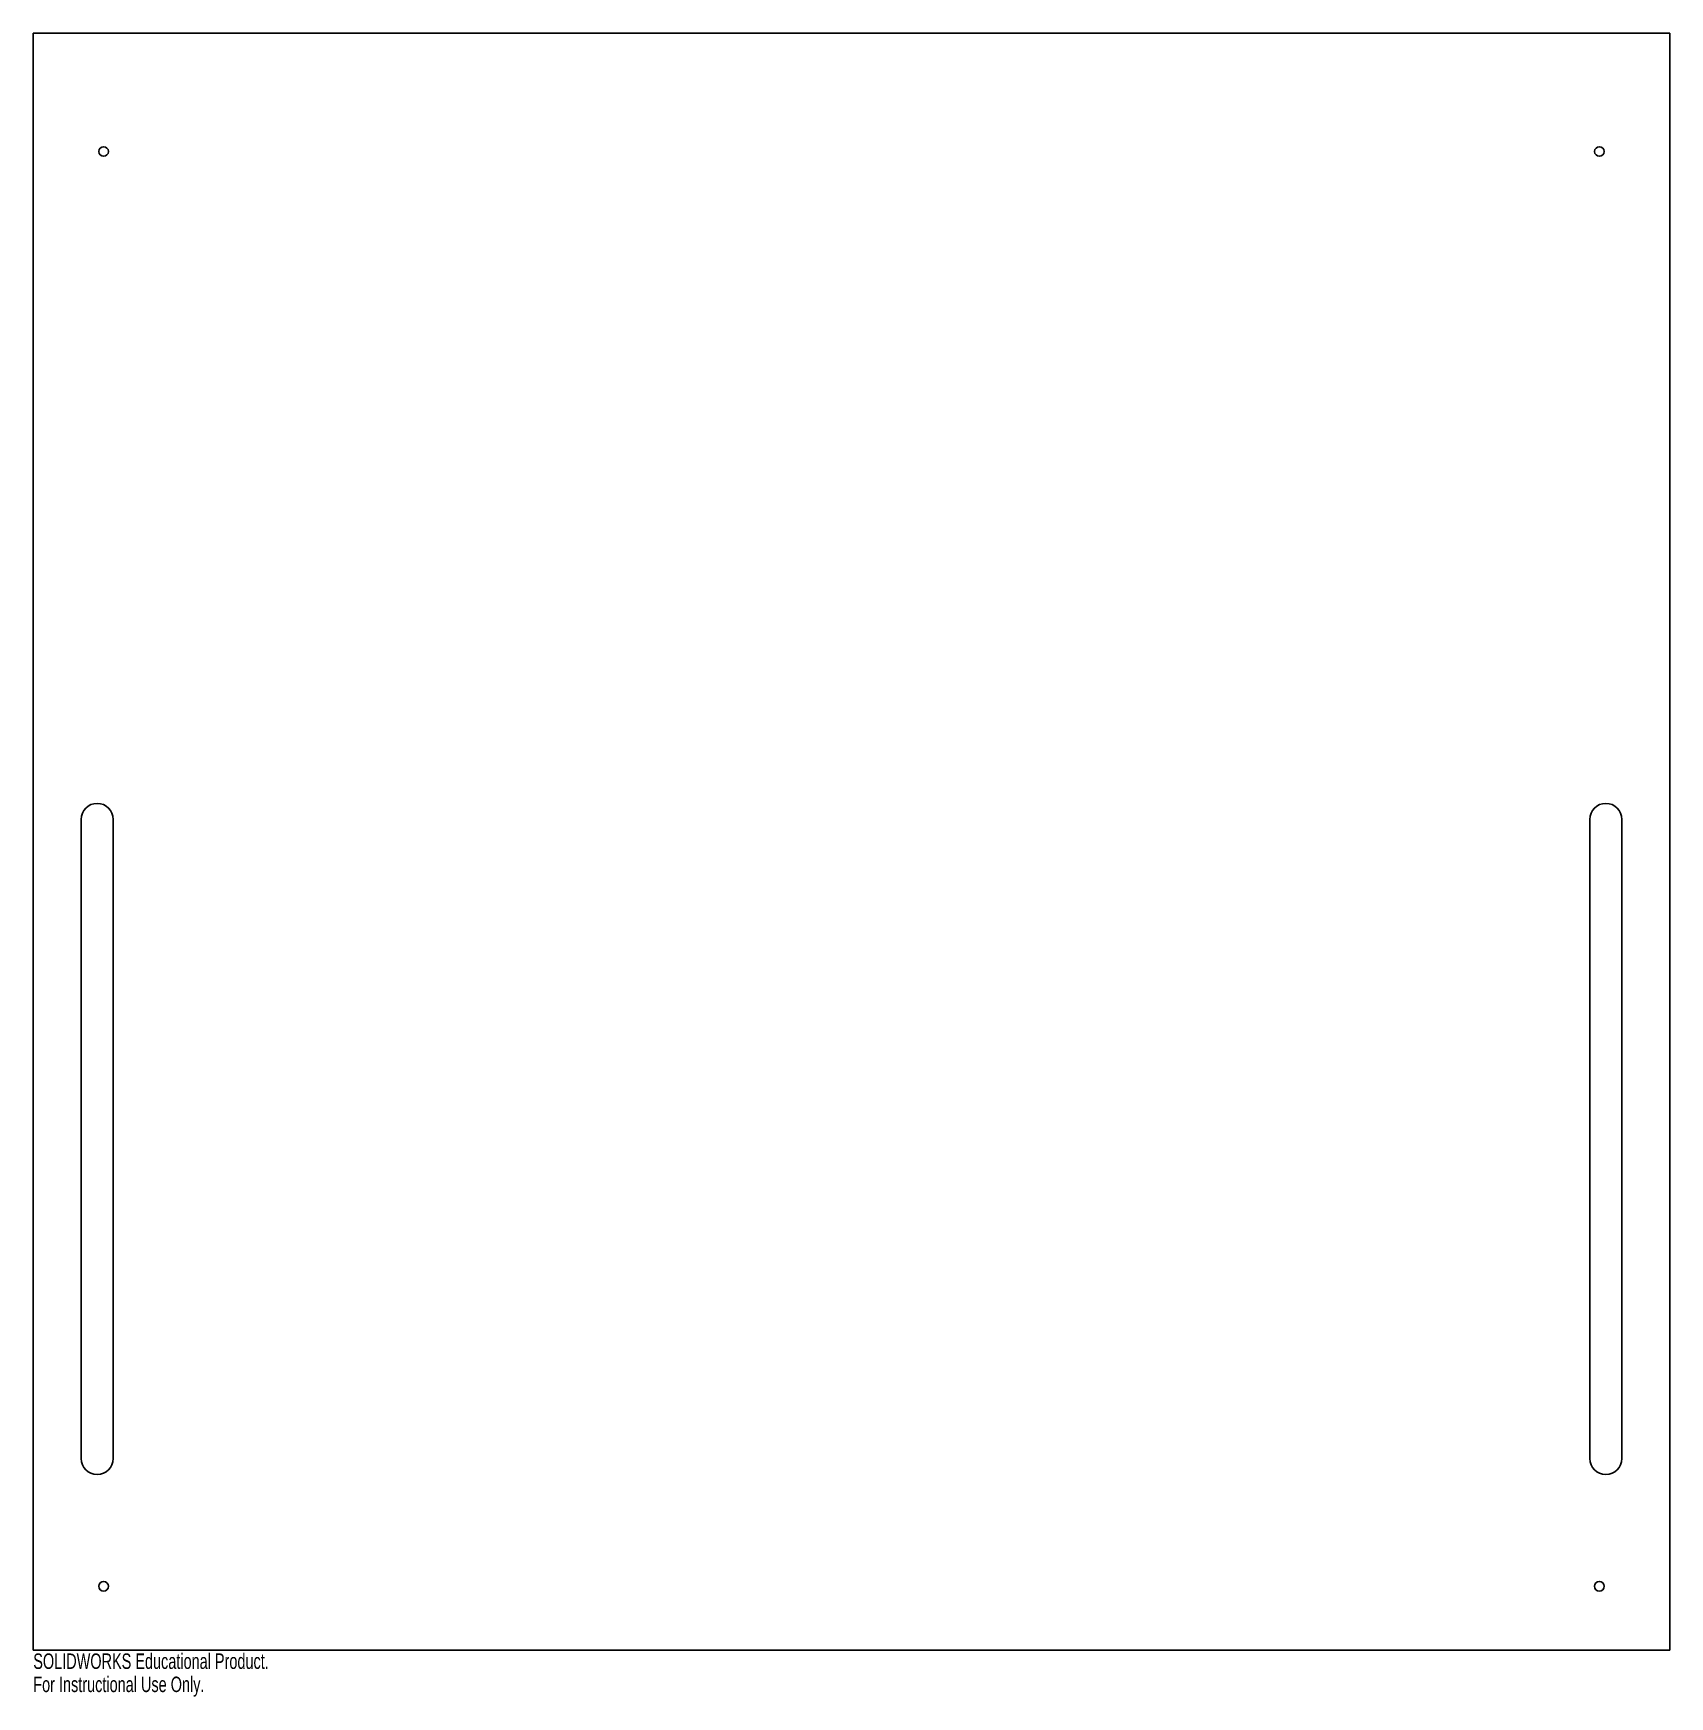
# Model space of a CAD drawing. Header units: millimetres. Extents: x -6 to 506, y -15 to 506.
import ezdxf

# ---------------------------------------------------------------- set-up
doc = ezdxf.new("R2010")
doc.units = ezdxf.units.MM
doc.styles.add('SLDTEXTSTYLE0', font='TXT', dxfattribs={"width": 0.7})

msp = doc.modelspace()

# ---------------------------------------------------------------- linework, layer by layer
at = {"color": 7, "linetype": 'Continuous', "lineweight": 25}
for p, q in [((-6, 506), (-6, 0)), ((506, 506), (-6, 506)), ((506, 0), (506, 506)), ((9, 60), (9, 260)), ((19, 60), (19, 260)), ((481, 60), (481, 260)), ((491, 60), (491, 260)), ((506, 0), (-6, 0))]:
    msp.add_line(p, q, dxfattribs=at)
for centre, radius in [((16, 469), 1.5), ((484, 469), 1.5), ((16, 20), 1.5), ((484, 20), 1.52)]:
    msp.add_circle(centre, radius, dxfattribs=at)
for centre, start, end in [((14, 260), 0, 180), ((486, 260), 0, 180), ((14, 60), 180, 0), ((486, 60), 180, 0)]:
    msp.add_arc(centre, 5, start, end, dxfattribs=at)

# ---------------------------------------------------------------- texts
at = {"color": 7, "linetype": 'Continuous', "char_height": 4.8336, "attachment_point": 1, "style": 'SLDTEXTSTYLE0'}
for s, insert in [('SOLIDWORKS Educational Product.', (-6, -1.02)), ('For Instructional Use Only.', (-6, -8.27))]:
    msp.add_mtext(s, dxfattribs=dict(at, insert=insert))

doc.saveas('drawing.dxf')
